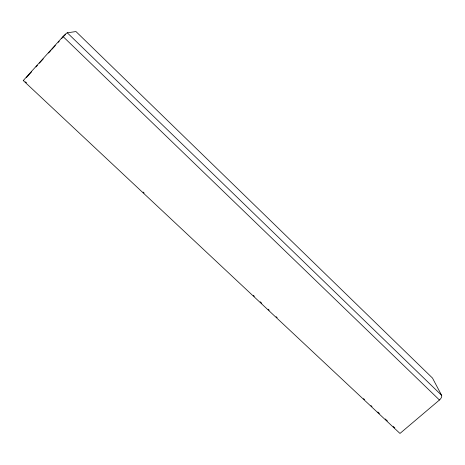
<?xml version="1.0" encoding="UTF-8"?>
<svg xmlns="http://www.w3.org/2000/svg" width="465" height="465" viewBox="0 0 465 465"><rect width="100%" height="100%" fill="white"/><g stroke="black" fill="none" stroke-linecap="round" stroke-linejoin="round"><path stroke-width="0.7" d="M23.25 80.55L63.037 36.532A4.865 0.645 -46.6 0 1 67.297 32.806L75.969 31.556L432.508 378.074L441.587 395.279A4.214 2.186 -45.3 0 1 439.442 400.005L399.976 433.444L23.25 80.55L23.878 80.335M26.302 77.661L31.626 71.773M35.979 66.954L37.433 65.35M39.368 63.205L43.239 58.927M48.558 53.039L50.981 50.36M51.946 49.29L55.335 45.547M58.235 42.332L59.206 41.263M61.624 38.589L63.56 36.444A2.43 0.32 -46.6 0 1 65.216 34.863M25.47 81.823L26.528 82.817M143.104 192.051L144.162 193.045M253.315 295.322L254.378 296.315M260.202 301.779L261.795 303.267M268.154 309.225L269.212 310.219M276.1 316.671L277.163 317.665M363.531 398.598L364.589 399.592M370.948 405.55L372.012 406.538M377.836 412.002L379.428 413.49M385.258 418.953L387.374 420.941M393.204 426.399L394.791 427.893M63.037 36.532L439.442 400.005M67.297 32.806L441.587 395.279M65.501 34.666A2.43 0.32 -46.6 0 1 65.687 34.584"/></g></svg>
